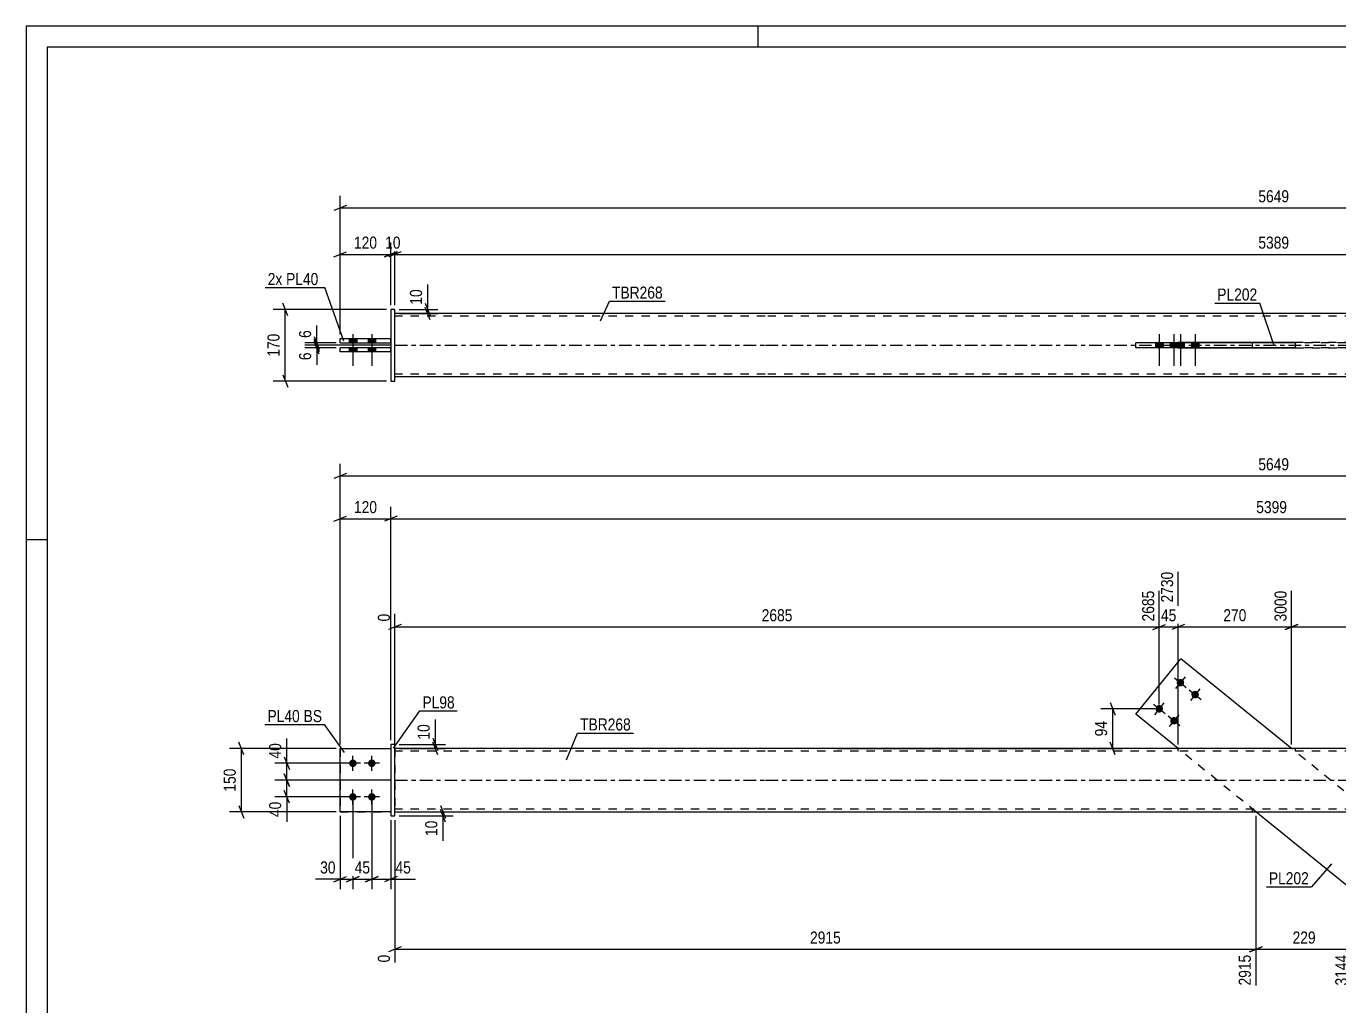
# Model space of a CAD drawing. Header units: millimetres. Extents: x 0 to 594, y 0 to 420.
# Drawn here: x 0 to 312, y 187.3 to 420 of the extents above; entities that cross this region are included whole.
import ezdxf

# ---------------------------------------------------------------- set-up
doc = ezdxf.new("R2010")
doc.units = ezdxf.units.MM
doc.linetypes.add('DXK_LINE_DOT2', pattern=[3.9198, 1.9599, -1.9599])
doc.linetypes.add('DXK_LINE_DOT3', pattern=[5.9187, 2.979, -0.9799, 0.9799, -0.9799])
doc.styles.add('Arial Narrow', font='ARIALN.TTF', dxfattribs={"height": 0.2})

# ---------------------------------------------------------------- blocks, each defined once
blk = doc.blocks.new('Unknown-580870699-1129')
at = {"color": 5, "linetype": 'Continuous'}
for p, q in [((594, 420), (0, 420)), ((0, 420), (0, 0)), ((174, 415), (174, 420)), ((589, 415), (5, 415)), ((5, 415), (5, 5)), ((5, 298), (0, 298))]:
    blk.add_line(p, q, dxfattribs=at)
blk = doc.blocks.new('Bolt-580870699-1681 - 1671')
at = {"linetype": 'Continuous'}
for points in [[(77.64, 244.02, -1), (77.64, 245.82, -1)], [(82.14, 244.02, -1), (82.14, 245.82, -1)], [(77.64, 236.02, -1), (77.64, 237.82, -1)], [(82.14, 236.02, -1), (82.14, 237.82, -1)]]:
    blk.add_hatch(color=1, dxfattribs=at).paths.add_polyline_path(points)
at = {"color": 1, "linetype": 'Continuous'}
for p, q in [((77.64, 243.12), (77.64, 246.72)), ((82.14, 243.12), (82.14, 246.72)), ((79.44, 244.92), (75.84, 244.92)), ((83.94, 244.92), (80.34, 244.92)), ((77.64, 235.12), (77.64, 238.72)), ((82.14, 235.12), (82.14, 238.72)), ((79.44, 236.92), (75.84, 236.92)), ((83.94, 236.92), (80.34, 236.92))]:
    blk.add_line(p, q, dxfattribs=at)
blk = doc.blocks.new('Part-580870699-1687 - 1671')
at = {"color": 2, "linetype": 'Continuous'}
for p, q in [((263.74, 256.57), (274.45, 269.77)), ((300.77, 248.42), (274.45, 269.77)), ((273.79, 248.42), (263.74, 256.57)), ((318.59, 212.06), (292.27, 233.42)), ((329.3, 225.26), (319.25, 233.42)), ((329.3, 225.26), (318.59, 212.06))]:
    blk.add_line(p, q, dxfattribs=at)
at = {"color": 7, "linetype": 'DXK_LINE_DOT2'}
for p, q in [((292.27, 233.42), (273.79, 248.42)), ((319.25, 233.42), (300.77, 248.42))]:
    blk.add_line(p, q, dxfattribs=at)
blk = doc.blocks.new('Bolt-580870699-1680 - 1671')
at = {"linetype": 'Continuous'}
for points in [[(274.9, 264.77, -1), (273.77, 263.37, -1)], [(278.4, 261.94, -1), (277.26, 260.54, -1)], [(269.86, 258.56, -1), (268.73, 257.16, -1)], [(273.36, 255.72, -1), (272.22, 254.33, -1)]]:
    blk.add_hatch(color=1, dxfattribs=at).paths.add_polyline_path(points)
at = {"color": 1, "linetype": 'Continuous'}
for p, q in [((272.94, 265.21), (275.73, 262.94)), ((275.47, 265.47), (273.2, 262.68)), ((276.43, 262.37), (279.23, 260.1)), ((278.97, 262.63), (276.7, 259.84)), ((267.9, 259), (270.69, 256.73)), ((270.43, 259.26), (268.16, 256.46)), ((271.39, 256.16), (274.19, 253.89)), ((273.92, 256.42), (271.66, 253.63))]:
    blk.add_line(p, q, dxfattribs=at)
blk = doc.blocks.new('Part-580870699-1692 - 1671')
at = {"color": 2, "linetype": 'Continuous'}
for p, q in [((87.64, 249.42), (86.64, 249.42)), ((86.64, 249.42), (86.64, 232.42)), ((87.64, 232.42), (87.64, 249.42)), ((86.64, 232.42), (87.64, 232.42))]:
    blk.add_line(p, q, dxfattribs=at)
blk = doc.blocks.new('Part-580870699-1697 - 1671')
at = {"color": 7, "linetype": 'DXK_LINE_DOT2'}
for p, q in [((74.64, 248.42), (74.64, 233.42)), ((74.64, 248.42), (86.64, 248.42)), ((86.64, 248.42), (86.64, 233.42)), ((74.64, 233.42), (86.64, 233.42))]:
    blk.add_line(p, q, dxfattribs=at)
blk = doc.blocks.new('Part-580870699-1702 - 1671')
at = {"color": 2, "linetype": 'Continuous'}
for p, q in [((74.64, 233.42), (74.64, 248.42)), ((74.64, 248.42), (86.64, 248.42)), ((86.64, 233.42), (74.64, 233.42))]:
    blk.add_line(p, q, dxfattribs=at)
at = {"color": 7, "linetype": 'DXK_LINE_DOT2'}
blk.add_line((86.64, 248.42), (86.64, 233.42), dxfattribs=at)
blk = doc.blocks.new('Part-580870699-1718 - 1671')
at = {"color": 2, "linetype": 'Continuous'}
for p, q in [((175.64, 248.42), (87.64, 248.42)), ((417.3, 248.42), (175.74, 248.42)), ((87.64, 233.42), (175.64, 233.42)), ((175.74, 233.42), (417.3, 233.42))]:
    blk.add_line(p, q, dxfattribs=at)
at = {"color": 7, "linetype": 'DXK_LINE_DOT2'}
for p, q in [((87.64, 248.42), (87.64, 233.42)), ((175.64, 247.82), (87.64, 247.82)), ((417.3, 247.82), (175.74, 247.82)), ((273.69, 248.42), (273.69, 247.82)), ((301.61, 248.42), (301.61, 247.82)), ((175.64, 234.02), (87.64, 234.02)), ((417.3, 234.02), (175.74, 234.02)), ((291.43, 233.42), (291.43, 234.02))]:
    blk.add_line(p, q, dxfattribs=at)
at = {"color": 7, "linetype": 'DXK_LINE_DOT3'}
for p, q in [((87.64, 240.92), (175.64, 240.92)), ((175.74, 240.92), (417.3, 240.92))]:
    blk.add_line(p, q, dxfattribs=at)
blk = doc.blocks.new('Part-580870699-1455 - 1366')
at = {"color": 2, "linetype": 'Continuous'}
for p, q in [((175.64, 351.73), (87.64, 351.73)), ((417.3, 351.73), (175.74, 351.73)), ((273.69, 344.83), (273.69, 344.93)), ((273.69, 344.93), (301.61, 344.93)), ((273.69, 343.53), (273.69, 343.63)), ((301.61, 343.53), (273.69, 343.53)), ((291.43, 344.83), (291.43, 344.93)), ((291.43, 343.63), (291.43, 343.53)), ((301.61, 344.93), (301.61, 343.53)), ((175.64, 336.73), (87.64, 336.73)), ((417.3, 336.73), (175.74, 336.73))]:
    blk.add_line(p, q, dxfattribs=at)
at = {"color": 7, "linetype": 'DXK_LINE_DOT2'}
for p, q in [((87.64, 336.73), (87.64, 351.73)), ((175.64, 351.13), (87.64, 351.13)), ((417.3, 351.13), (175.74, 351.13)), ((273.69, 344.93), (273.69, 343.63)), ((291.43, 343.53), (291.43, 344.83)), ((301.61, 344.93), (319.35, 344.93)), ((319.35, 343.53), (301.61, 343.53)), ((175.64, 337.33), (87.64, 337.33)), ((417.3, 337.33), (175.74, 337.33))]:
    blk.add_line(p, q, dxfattribs=at)
at = {"color": 7, "linetype": 'DXK_LINE_DOT3'}
for p, q in [((87.64, 344.23), (175.64, 344.23)), ((175.74, 344.23), (417.3, 344.23))]:
    blk.add_line(p, q, dxfattribs=at)
blk = doc.blocks.new('Part-580870699-1417 - 1366')
at = {"color": 2, "linetype": 'Continuous'}
for p, q in [((74.64, 342.63), (74.64, 343.63)), ((86.64, 343.63), (74.64, 343.63)), ((86.64, 342.63), (74.64, 342.63))]:
    blk.add_line(p, q, dxfattribs=at)
at = {"color": 7, "linetype": 'DXK_LINE_DOT2'}
blk.add_line((86.64, 342.63), (86.64, 343.63), dxfattribs=at)
blk = doc.blocks.new('Bolt-580870699-1370 - 1366')
at = {"linetype": 'Continuous'}
for points in [[(76.74, 344.83), (78.54, 344.83), (78.54, 345.83), (76.74, 345.83)], [(76.74, 344.83), (78.54, 344.83), (78.54, 345.83), (76.74, 345.83)], [(76.74, 342.63), (78.54, 342.63), (78.54, 343.63), (76.74, 343.63)], [(76.74, 342.63), (78.54, 342.63), (78.54, 343.63), (76.74, 343.63)], [(81.24, 344.83), (83.04, 344.83), (83.04, 345.83), (81.24, 345.83)], [(81.24, 344.83), (83.04, 344.83), (83.04, 345.83), (81.24, 345.83)], [(81.24, 342.63), (83.04, 342.63), (83.04, 343.63), (81.24, 343.63)], [(81.24, 342.63), (83.04, 342.63), (83.04, 343.63), (81.24, 343.63)]]:
    blk.add_hatch(color=1, dxfattribs=at).paths.add_polyline_path(points)
at = {"color": 1, "linetype": 'Continuous'}
for p, q in [((77.64, 346.83), (77.64, 339.33)), ((77.64, 346.83), (77.64, 339.33)), ((82.14, 346.83), (82.14, 339.33)), ((82.14, 346.83), (82.14, 339.33)), ((76.74, 345.83), (76.74, 344.83)), ((76.74, 345.83), (76.74, 344.83)), ((76.74, 343.63), (76.74, 342.63)), ((76.74, 343.63), (76.74, 342.63)), ((78.54, 345.83), (78.54, 344.83)), ((78.54, 345.83), (78.54, 344.83)), ((78.54, 343.63), (78.54, 342.63)), ((78.54, 343.63), (78.54, 342.63)), ((81.24, 345.83), (81.24, 344.83)), ((81.24, 345.83), (81.24, 344.83)), ((81.24, 343.63), (81.24, 342.63)), ((81.24, 343.63), (81.24, 342.63)), ((83.04, 345.83), (83.04, 344.83)), ((83.04, 345.83), (83.04, 344.83)), ((83.04, 343.63), (83.04, 342.63)), ((83.04, 343.63), (83.04, 342.63))]:
    blk.add_line(p, q, dxfattribs=at)
blk = doc.blocks.new('Part-580870699-1412 - 1366')
at = {"color": 2, "linetype": 'Continuous'}
for p, q in [((74.64, 344.83), (74.64, 345.83)), ((74.64, 345.83), (86.64, 345.83)), ((74.64, 344.83), (86.64, 344.83))]:
    blk.add_line(p, q, dxfattribs=at)
at = {"color": 7, "linetype": 'DXK_LINE_DOT2'}
blk.add_line((86.64, 344.83), (86.64, 345.83), dxfattribs=at)
blk = doc.blocks.new('Part-580870699-1396 - 1366')
at = {"color": 2, "linetype": 'Continuous'}
for p, q in [((263.74, 343.63), (263.74, 344.83)), ((301.61, 344.83), (263.74, 344.83)), ((301.61, 343.63), (263.74, 343.63)), ((274.45, 343.63), (274.45, 344.83))]:
    blk.add_line(p, q, dxfattribs=at)
at = {"color": 7, "linetype": 'DXK_LINE_DOT2'}
for p, q in [((329.3, 344.83), (301.61, 344.83)), ((329.3, 343.63), (301.61, 343.63)), ((318.59, 343.63), (318.59, 344.83)), ((329.3, 343.63), (329.3, 344.83))]:
    blk.add_line(p, q, dxfattribs=at)
blk = doc.blocks.new('Part-580870699-1397 - 1366')
at = {"color": 2, "linetype": 'Continuous'}
for p, q in [((87.64, 352.73), (86.64, 352.73)), ((86.64, 352.73), (86.64, 335.73)), ((87.64, 335.73), (87.64, 352.73)), ((86.64, 335.73), (87.64, 335.73))]:
    blk.add_line(p, q, dxfattribs=at)
blk = doc.blocks.new('Bolt-580870699-1435 - 1366')
at = {"linetype": 'Continuous'}
for points in [[(270.2, 344.83), (268.4, 344.83), (268.4, 343.63), (270.2, 343.63)], [(273.69, 344.83), (271.89, 344.83), (271.89, 343.63), (273.69, 343.63)], [(275.24, 344.83), (273.44, 344.83), (273.44, 343.63), (275.24, 343.63)], [(278.73, 344.83), (276.93, 344.83), (276.93, 343.63), (278.73, 343.63)]]:
    blk.add_hatch(color=1, dxfattribs=at).paths.add_polyline_path(points)
at = {"color": 1, "linetype": 'Continuous'}
for p, q in [((269.3, 346.83), (269.3, 339.33)), ((272.79, 346.83), (272.79, 339.33)), ((274.34, 346.83), (274.34, 339.33)), ((277.83, 346.83), (277.83, 339.33)), ((268.4, 344.83), (268.4, 343.63)), ((270.2, 344.83), (270.2, 343.63)), ((271.89, 344.83), (271.89, 343.63)), ((273.44, 344.83), (273.44, 343.63)), ((273.69, 344.83), (273.69, 343.63)), ((275.24, 344.83), (275.24, 343.63)), ((276.93, 344.83), (276.93, 343.63)), ((278.73, 344.83), (278.73, 343.63))]:
    blk.add_line(p, q, dxfattribs=at)
blk = doc.blocks.new('StraightDimension-580870699-1914 - 1671')
at = {"color": 7, "linetype": 'Continuous'}
for p, q in [((76.64, 244.92), (59.09, 244.92)), ((61.34, 246.42), (62.54, 243.42)), ((61.94, 240.92), (61.94, 244.92)), ((86.64, 240.92), (59.09, 240.92)), ((62.54, 239.42), (61.34, 242.42))]:
    blk.add_line(p, q, dxfattribs=at)
at = {"color": 0}
blk.add_wipeout([(61.19, 250.3), (56.99, 250.3), (56.99, 245.44), (61.19, 245.44)], dxfattribs=at)
at = {"color": 7, "linetype": 'Continuous'}
blk.add_line((61.94, 244.92), (61.94, 250.82), dxfattribs=at)
blk.add_line((61.94, 244.92), (61.94, 250.82), dxfattribs=at)
at = {"color": 3, "style": 'Arial Narrow'}
blk.add_text('40', height=2.863, rotation=90.0002, dxfattribs=at).set_placement((60.59, 246.04))
blk = doc.blocks.new('StraightDimension-580870699-1742 - 1671')
at = {"color": 7, "linetype": 'Continuous'}
for p, q in [((300.77, 249.42), (300.77, 285.92)), ((505.4, 250.42), (505.4, 285.92)), ((302.27, 277.91), (299.27, 276.71)), ((503.9, 276.71), (506.9, 277.91)), ((300.77, 277.31), (505.4, 277.31))]:
    blk.add_line(p, q, dxfattribs=at)
at = {"color": 0, "linetype": 'Continuous'}
blk.add_wipeout([(504.8, 286.52), (500.6, 286.52), (500.6, 278.01), (504.8, 278.01)], dxfattribs=at)
at = {"color": 0}
blk.add_wipeout([(407.34, 278.06), (407.34, 282.26), (398.83, 282.26), (398.83, 278.06)], dxfattribs=at)
at = {"color": 3, "linetype": 'Continuous', "style": 'Arial Narrow'}
blk.add_text('5389', height=2.863, rotation=90.0002, dxfattribs=at).set_placement((504.2, 278.61))
at = {"color": 3, "style": 'Arial Narrow'}
blk.add_text('2389', height=2.863, dxfattribs=at).set_placement((399.43, 278.66))
blk = doc.blocks.new('StraightDimension-580870699-1856 - 1671')
at = {"color": 7, "linetype": 'Continuous'}
for p, q in [((292.27, 232.42), (292.27, 192.13)), ((315.21, 219.6), (315.21, 192.13)), ((293.77, 201.34), (290.77, 200.14)), ((292.27, 200.74), (315.21, 200.74)), ((313.71, 200.14), (316.71, 201.34))]:
    blk.add_line(p, q, dxfattribs=at)
at = {"color": 0}
blk.add_wipeout([(307.08, 201.49), (307.08, 205.69), (300.4, 205.69), (300.4, 201.49)], dxfattribs=at)
at = {"color": 0, "linetype": 'Continuous'}
blk.add_wipeout([(314.61, 200.04), (310.41, 200.04), (310.41, 191.53), (314.61, 191.53)], dxfattribs=at)
at = {"color": 3, "style": 'Arial Narrow'}
blk.add_text('229', height=2.863, dxfattribs=at).set_placement((301, 202.09))
at = {"color": 3, "linetype": 'Continuous', "style": 'Arial Narrow'}
blk.add_text('3144', height=2.863, rotation=90.0002, dxfattribs=at).set_placement((314.01, 192.13))
blk = doc.blocks.new('StraightDimension-580870699-2023 - 1671')
at = {"color": 7, "linetype": 'Continuous'}
for p, q in [((257.65, 259.36), (258.85, 256.36)), ((268.3, 257.86), (255.4, 257.86)), ((258.25, 248.44), (258.25, 257.86)), ((258.85, 246.94), (257.65, 249.94)), ((192.64, 248.44), (260.65, 248.44))]:
    blk.add_line(p, q, dxfattribs=at)
at = {"color": 0}
blk.add_wipeout([(257.5, 255.58), (253.3, 255.58), (253.3, 250.72), (257.5, 250.72)], dxfattribs=at)
at = {"color": 3, "style": 'Arial Narrow'}
blk.add_text('94', height=2.863, rotation=90.0002, dxfattribs=at).set_placement((256.9, 251.32))
blk = doc.blocks.new('StraightDimension-580870699-1883 - 1671')
at = {"color": 7, "linetype": 'Continuous'}
for p, q in [((98.45, 234.92), (99.65, 231.92)), ((88.64, 233.42), (101.45, 233.42)), ((88.64, 232.42), (101.45, 232.42)), ((99.65, 230.92), (98.45, 233.92)), ((99.05, 232.42), (99.05, 233.42))]:
    blk.add_line(p, q, dxfattribs=at)
at = {"color": 0}
blk.add_wipeout([(98.3, 231.89), (94.1, 231.89), (94.1, 227.04), (98.3, 227.04)], dxfattribs=at)
at = {"color": 7, "linetype": 'Continuous'}
blk.add_line((99.05, 232.42), (99.05, 226.51), dxfattribs=at)
blk.add_line((99.05, 232.42), (99.05, 226.51), dxfattribs=at)
at = {"color": 3, "style": 'Arial Narrow'}
blk.add_text('10', height=2.863, rotation=90.0002, dxfattribs=at).set_placement((97.7, 227.64))
blk = doc.blocks.new('StraightDimension-580870699-1756 - 1671')
at = {"color": 7, "linetype": 'Continuous'}
for p, q in [((273.79, 249.42), (273.79, 290.42)), ((300.77, 249.42), (300.77, 285.92)), ((275.29, 277.91), (272.29, 276.71)), ((299.27, 276.71), (302.27, 277.91)), ((273.79, 277.31), (300.77, 277.31))]:
    blk.add_line(p, q, dxfattribs=at)
at = {"color": 0, "linetype": 'Continuous'}
blk.add_wipeout([(300.17, 286.52), (295.97, 286.52), (295.97, 278.01), (300.17, 278.01)], dxfattribs=at)
at = {"color": 0}
blk.add_wipeout([(290.62, 278.06), (290.62, 282.26), (283.94, 282.26), (283.94, 278.06)], dxfattribs=at)
at = {"color": 3, "linetype": 'Continuous', "style": 'Arial Narrow'}
blk.add_text('3000', height=2.863, rotation=90.0002, dxfattribs=at).set_placement((299.57, 278.61))
at = {"color": 3, "style": 'Arial Narrow'}
blk.add_text('270', height=2.863, dxfattribs=at).set_placement((284.54, 278.66))
blk = doc.blocks.new('StraightDimension-580870699-1901 - 1671')
at = {"color": 7, "linetype": 'Continuous'}
for p, q in [((86.64, 240.92), (59.09, 240.92)), ((61.34, 242.42), (62.54, 239.42)), ((61.94, 236.92), (61.94, 240.92)), ((62.54, 235.42), (61.34, 238.42)), ((76.64, 236.92), (59.09, 236.92))]:
    blk.add_line(p, q, dxfattribs=at)
at = {"color": 0}
blk.add_wipeout([(61.19, 236.39), (56.99, 236.39), (56.99, 231.54), (61.19, 231.54)], dxfattribs=at)
at = {"color": 7, "linetype": 'Continuous'}
blk.add_line((61.94, 236.92), (61.94, 231.01), dxfattribs=at)
blk.add_line((61.94, 236.92), (61.94, 231.01), dxfattribs=at)
at = {"color": 3, "style": 'Arial Narrow'}
blk.add_text('40', height=2.863, rotation=90.0002, dxfattribs=at).set_placement((60.59, 232.14))
blk = doc.blocks.new('StraightDimension-580870699-1778 - 1671')
at = {"color": 7, "linetype": 'Continuous'}
for p, q in [((273.79, 249.42), (273.79, 290.42)), ((269.3, 258.86), (269.3, 285.92)), ((267.8, 276.71), (270.8, 277.91)), ((275.29, 277.91), (272.29, 276.71)), ((269.3, 277.31), (273.79, 277.31))]:
    blk.add_line(p, q, dxfattribs=at)
at = {"color": 0}
blk.add_wipeout([(273.97, 278.06), (273.97, 282.26), (269.11, 282.26), (269.11, 278.06)], dxfattribs=at)
at = {"color": 0, "linetype": 'Continuous'}
blk.add_wipeout([(273.19, 291.02), (268.99, 291.02), (268.99, 282.51), (273.19, 282.51)], dxfattribs=at)
at = {"color": 3, "linetype": 'Continuous', "style": 'Arial Narrow'}
blk.add_text('2730', height=2.863, rotation=90.0002, dxfattribs=at).set_placement((272.59, 283.11))
at = {"color": 3, "style": 'Arial Narrow'}
blk.add_text('45', height=2.863, dxfattribs=at).set_placement((269.71, 278.66))
blk = doc.blocks.new('StraightDimension-580870699-2045 - 1671')
at = {"color": 7, "linetype": 'Continuous'}
for p, q in [((86.64, 250.42), (86.64, 305.85)), ((88.14, 303.6), (85.14, 302.4)), ((86.64, 303), (505.4, 303))]:
    blk.add_line(p, q, dxfattribs=at)
at = {"color": 0}
blk.add_wipeout([(300.28, 303.75), (300.28, 307.95), (291.76, 307.95), (291.76, 303.75)], dxfattribs=at)
at = {"color": 3, "style": 'Arial Narrow'}
blk.add_text('5399', height=2.863, dxfattribs=at).set_placement((292.36, 304.35))
blk = doc.blocks.new('StraightDimension-580870699-1728 - 1671')
at = {"color": 7, "linetype": 'Continuous'}
for p, q in [((74.64, 249.42), (74.64, 316.02)), ((76.14, 313.77), (73.14, 312.57)), ((74.64, 313.17), (518.4, 313.17))]:
    blk.add_line(p, q, dxfattribs=at)
at = {"color": 0}
blk.add_wipeout([(300.78, 313.92), (300.78, 318.12), (292.26, 318.12), (292.26, 313.92)], dxfattribs=at)
at = {"color": 3, "style": 'Arial Narrow'}
blk.add_text('5649', height=2.863, dxfattribs=at).set_placement((292.86, 314.52))
blk = doc.blocks.new('StraightDimension-580870699-1794 - 1671')
at = {"color": 7, "linetype": 'Continuous'}
for p, q in [((269.3, 258.86), (269.3, 285.92)), ((89.14, 277.91), (86.14, 276.71)), ((87.64, 249.42), (87.64, 280.44)), ((267.8, 276.71), (270.8, 277.91)), ((87.64, 277.31), (269.3, 277.31))]:
    blk.add_line(p, q, dxfattribs=at)
at = {"color": 0, "linetype": 'Continuous'}
for points in [[(268.7, 286.52), (264.5, 286.52), (264.5, 278.01), (268.7, 278.01)], [(87.04, 281.04), (82.84, 281.04), (82.84, 278.01), (87.04, 278.01)]]:
    blk.add_wipeout(points, dxfattribs=at)
at = {"color": 0}
blk.add_wipeout([(182.72, 278.06), (182.72, 282.26), (174.21, 282.26), (174.21, 278.06)], dxfattribs=at)
at = {"color": 3, "linetype": 'Continuous', "style": 'Arial Narrow'}
for s, height, p in [('2685', 2.863, (268.1, 278.61)), ('0', 2.86, (86.44, 278.61))]:
    blk.add_text(s, height=height, rotation=90.0002, dxfattribs=at).set_placement(p)
at = {"color": 3, "style": 'Arial Narrow'}
blk.add_text('2685', height=2.863, dxfattribs=at).set_placement((174.81, 278.66))
blk = doc.blocks.new('StraightDimension-580870699-1805 - 1671')
at = {"color": 7, "linetype": 'Continuous'}
for p, q in [((77.64, 235.92), (77.64, 214.99)), ((74.64, 232.42), (74.64, 214.99)), ((73.14, 216.79), (76.14, 217.99)), ((74.64, 217.39), (77.64, 217.39)), ((79.14, 217.99), (76.14, 216.79))]:
    blk.add_line(p, q, dxfattribs=at)
at = {"color": 0}
blk.add_wipeout([(74.12, 218.14), (74.12, 222.34), (69.26, 222.34), (69.26, 218.14)], dxfattribs=at)
at = {"color": 7, "linetype": 'Continuous'}
blk.add_line((74.64, 217.39), (68.74, 217.39), dxfattribs=at)
blk.add_line((74.64, 217.39), (68.74, 217.39), dxfattribs=at)
at = {"color": 3, "style": 'Arial Narrow'}
blk.add_text('30', height=2.863, dxfattribs=at).set_placement((69.86, 218.74))
blk = doc.blocks.new('StraightDimension-580870699-1815 - 1671')
at = {"color": 7, "linetype": 'Continuous'}
for p, q in [((77.64, 235.92), (77.64, 214.99)), ((82.14, 235.92), (82.14, 214.99)), ((76.14, 216.79), (79.14, 217.99)), ((77.64, 217.39), (82.14, 217.39)), ((83.64, 217.99), (80.64, 216.79))]:
    blk.add_line(p, q, dxfattribs=at)
at = {"color": 0}
blk.add_wipeout([(82.32, 218.14), (82.32, 222.34), (77.46, 222.34), (77.46, 218.14)], dxfattribs=at)
at = {"color": 3, "style": 'Arial Narrow'}
blk.add_text('45', height=2.863, dxfattribs=at).set_placement((78.06, 218.74))
blk = doc.blocks.new('StraightDimension-580870699-1822 - 1671')
at = {"color": 7, "linetype": 'Continuous'}
for p, q in [((82.14, 235.92), (82.14, 214.99)), ((86.64, 231.42), (86.64, 214.99)), ((80.64, 216.79), (83.64, 217.99)), ((82.14, 217.39), (86.64, 217.39)), ((88.14, 217.99), (85.14, 216.79))]:
    blk.add_line(p, q, dxfattribs=at)
at = {"color": 0}
blk.add_wipeout([(92.02, 218.14), (92.02, 222.34), (87.17, 222.34), (87.17, 218.14)], dxfattribs=at)
at = {"color": 7, "linetype": 'Continuous'}
blk.add_line((86.64, 217.39), (92.55, 217.39), dxfattribs=at)
blk.add_line((86.64, 217.39), (92.55, 217.39), dxfattribs=at)
at = {"color": 3, "style": 'Arial Narrow'}
blk.add_text('45', height=2.863, dxfattribs=at).set_placement((87.77, 218.74))
blk = doc.blocks.new('StraightDimension-580870699-1870 - 1671')
at = {"color": 7, "linetype": 'Continuous'}
for p, q in [((87.64, 231.42), (87.64, 197.61)), ((292.27, 232.42), (292.27, 192.13)), ((89.14, 201.34), (86.14, 200.14)), ((87.64, 200.74), (292.27, 200.74)), ((290.77, 200.14), (293.77, 201.34))]:
    blk.add_line(p, q, dxfattribs=at)
at = {"color": 0}
blk.add_wipeout([(194.21, 201.49), (194.21, 205.69), (185.7, 205.69), (185.7, 201.49)], dxfattribs=at)
at = {"color": 0, "linetype": 'Continuous'}
for points in [[(87.04, 200.04), (82.84, 200.04), (82.84, 197.01), (87.04, 197.01)], [(291.67, 200.04), (287.47, 200.04), (287.47, 191.53), (291.67, 191.53)]]:
    blk.add_wipeout(points, dxfattribs=at)
at = {"color": 3, "style": 'Arial Narrow'}
blk.add_text('2915', height=2.863, dxfattribs=at).set_placement((186.3, 202.09))
at = {"color": 3, "linetype": 'Continuous', "style": 'Arial Narrow'}
for s, height, p in [('0', 2.86, (86.44, 197.61)), ('2915', 2.863, (291.07, 192.13))]:
    blk.add_text(s, height=height, rotation=90.0002, dxfattribs=at).set_placement(p)
blk = doc.blocks.new('StraightDimension-580870699-1892 - 1671')
at = {"color": 7, "linetype": 'Continuous'}
for p, q in [((96.64, 250.92), (97.84, 247.92)), ((97.84, 246.92), (96.64, 249.92)), ((88.64, 249.42), (99.64, 249.42)), ((88.64, 248.42), (99.64, 248.42)), ((97.24, 248.42), (97.24, 249.42))]:
    blk.add_line(p, q, dxfattribs=at)
at = {"color": 0}
blk.add_wipeout([(96.49, 254.8), (92.29, 254.8), (92.29, 249.94), (96.49, 249.94)], dxfattribs=at)
at = {"color": 7, "linetype": 'Continuous'}
blk.add_line((97.24, 249.42), (97.24, 255.32), dxfattribs=at)
blk.add_line((97.24, 249.42), (97.24, 255.32), dxfattribs=at)
at = {"color": 3, "style": 'Arial Narrow'}
blk.add_text('10', height=2.863, rotation=90.0002, dxfattribs=at).set_placement((95.89, 250.54))
blk = doc.blocks.new('StraightDimension-580870699-2035 - 1671')
at = {"color": 7, "linetype": 'Continuous'}
for p, q in [((74.64, 249.42), (74.64, 305.85)), ((86.64, 250.42), (86.64, 305.85)), ((73.14, 302.4), (76.14, 303.6)), ((74.64, 303), (86.64, 303)), ((88.14, 303.6), (85.14, 302.4))]:
    blk.add_line(p, q, dxfattribs=at)
at = {"color": 0}
blk.add_wipeout([(83.98, 303.75), (83.98, 307.95), (77.3, 307.95), (77.3, 303.75)], dxfattribs=at)
at = {"color": 3, "style": 'Arial Narrow'}
blk.add_text('120', height=2.863, dxfattribs=at).set_placement((77.9, 304.35))
blk = doc.blocks.new('StraightDimension-580870699-1971 - 1671')
at = {"color": 7, "linetype": 'Continuous'}
for p, q in [((51.74, 246.92), (50.54, 249.92)), ((73.64, 248.42), (48.29, 248.42)), ((51.14, 233.42), (51.14, 248.42)), ((50.54, 234.92), (51.74, 231.92)), ((73.64, 233.42), (48.29, 233.42))]:
    blk.add_line(p, q, dxfattribs=at)
at = {"color": 0}
blk.add_wipeout([(50.39, 244.26), (46.19, 244.26), (46.19, 237.58), (50.39, 237.58)], dxfattribs=at)
at = {"color": 3, "style": 'Arial Narrow'}
blk.add_text('150', height=2.863, rotation=90.0002, dxfattribs=at).set_placement((49.79, 238.18))
blk = doc.blocks.new('StraightDimension-580870699-1574 - 1366')
at = {"color": 7, "linetype": 'Continuous'}
for p, q in [((87.64, 353.73), (87.64, 368.67)), ((89.14, 366.42), (86.14, 365.22)), ((87.64, 365.82), (505.4, 365.82))]:
    blk.add_line(p, q, dxfattribs=at)
at = {"color": 0}
blk.add_wipeout([(300.78, 366.57), (300.78, 370.77), (292.26, 370.77), (292.26, 366.57)], dxfattribs=at)
at = {"color": 3, "style": 'Arial Narrow'}
blk.add_text('5389', height=2.863, dxfattribs=at).set_placement((292.86, 367.17))
blk = doc.blocks.new('StraightDimension-580870699-1523 - 1366')
at = {"color": 7, "linetype": 'Continuous'}
for p, q in [((85.64, 352.73), (58.7, 352.73)), ((62.15, 351.23), (60.95, 354.23)), ((61.55, 335.73), (61.55, 352.73)), ((60.95, 337.23), (62.15, 334.23)), ((85.64, 335.73), (58.7, 335.73))]:
    blk.add_line(p, q, dxfattribs=at)
at = {"color": 0}
blk.add_wipeout([(60.8, 347.57), (56.6, 347.57), (56.6, 340.89), (60.8, 340.89)], dxfattribs=at)
at = {"color": 3, "style": 'Arial Narrow'}
blk.add_text('170', height=2.863, rotation=90.0002, dxfattribs=at).set_placement((60.2, 341.49))
blk = doc.blocks.new('StraightDimension-580870699-1469 - 1366')
at = {"color": 7, "linetype": 'Continuous'}
for p, q in [((88.64, 352.73), (97.82, 352.73)), ((94.82, 354.23), (96.02, 351.23)), ((96.02, 350.23), (94.82, 353.23)), ((95.42, 351.73), (95.42, 352.73)), ((88.64, 351.73), (97.82, 351.73))]:
    blk.add_line(p, q, dxfattribs=at)
at = {"color": 0}
blk.add_wipeout([(94.67, 358.11), (90.47, 358.11), (90.47, 353.26), (94.67, 353.26)], dxfattribs=at)
at = {"color": 7, "linetype": 'Continuous'}
blk.add_line((95.42, 352.73), (95.42, 358.64), dxfattribs=at)
blk.add_line((95.42, 352.73), (95.42, 358.64), dxfattribs=at)
at = {"color": 3, "style": 'Arial Narrow'}
blk.add_text('10', height=2.863, rotation=90.0002, dxfattribs=at).set_placement((94.07, 353.86))
blk = doc.blocks.new('StraightDimension-580870699-1487 - 1366')
at = {"color": 7, "linetype": 'Continuous'}
for p, q in [((68.45, 346.33), (69.65, 343.33)), ((73.64, 344.83), (66.2, 344.83)), ((86.64, 344.23), (66.2, 344.23)), ((69.65, 342.73), (68.45, 345.73)), ((69.05, 344.23), (69.05, 344.83))]:
    blk.add_line(p, q, dxfattribs=at)
at = {"color": 0}
blk.add_wipeout([(68.3, 348.38), (64.1, 348.38), (64.1, 345.36), (68.3, 345.36)], dxfattribs=at)
at = {"color": 7, "linetype": 'Continuous'}
blk.add_line((69.05, 344.83), (69.05, 348.91), dxfattribs=at)
blk.add_line((69.05, 344.83), (69.05, 348.91), dxfattribs=at)
at = {"color": 3, "style": 'Arial Narrow'}
blk.add_text('6', height=2.86, rotation=90.0002, dxfattribs=at).set_placement((67.7, 345.96))
blk = doc.blocks.new('StraightDimension-580870699-1506 - 1366')
at = {"color": 7, "linetype": 'Continuous'}
for p, q in [((86.64, 344.23), (66.2, 344.23)), ((73.64, 343.63), (66.2, 343.63)), ((68.45, 345.73), (69.65, 342.73)), ((69.65, 342.13), (68.45, 345.13)), ((69.05, 343.63), (69.05, 344.23))]:
    blk.add_line(p, q, dxfattribs=at)
at = {"color": 0}
blk.add_wipeout([(68.3, 343.11), (64.1, 343.11), (64.1, 340.08), (68.3, 340.08)], dxfattribs=at)
at = {"color": 7, "linetype": 'Continuous'}
blk.add_line((69.05, 343.63), (69.05, 339.55), dxfattribs=at)
blk.add_line((69.05, 343.63), (69.05, 339.55), dxfattribs=at)
at = {"color": 3, "style": 'Arial Narrow'}
blk.add_text('6', height=2.86, rotation=90.0002, dxfattribs=at).set_placement((67.7, 340.68))
blk = doc.blocks.new('StraightDimension-580870699-1543 - 1366')
at = {"color": 7, "linetype": 'Continuous'}
for p, q in [((74.64, 346.83), (74.64, 379.68)), ((76.14, 377.43), (73.14, 376.23)), ((74.64, 376.83), (518.4, 376.83))]:
    blk.add_line(p, q, dxfattribs=at)
at = {"color": 0}
blk.add_wipeout([(300.78, 377.58), (300.78, 381.78), (292.26, 381.78), (292.26, 377.58)], dxfattribs=at)
at = {"color": 3, "style": 'Arial Narrow'}
blk.add_text('5649', height=2.863, dxfattribs=at).set_placement((292.86, 378.18))
blk = doc.blocks.new('StraightDimension-580870699-1554 - 1366')
at = {"color": 7, "linetype": 'Continuous'}
for p, q in [((86.64, 353.73), (86.64, 368.67)), ((87.64, 353.73), (87.64, 368.67)), ((85.14, 365.22), (88.14, 366.42)), ((89.14, 366.42), (86.14, 365.22)), ((86.64, 365.82), (87.64, 365.82))]:
    blk.add_line(p, q, dxfattribs=at)
at = {"color": 0}
blk.add_wipeout([(89.57, 366.57), (89.57, 370.77), (84.71, 370.77), (84.71, 366.57)], dxfattribs=at)
at = {"color": 3, "style": 'Arial Narrow'}
blk.add_text('10', height=2.863, dxfattribs=at).set_placement((85.31, 367.17))
blk = doc.blocks.new('StraightDimension-580870699-1564 - 1366')
at = {"color": 7, "linetype": 'Continuous'}
for p, q in [((74.64, 346.83), (74.64, 368.67)), ((86.64, 353.73), (86.64, 368.67)), ((73.14, 365.22), (76.14, 366.42)), ((74.64, 365.82), (86.64, 365.82)), ((88.14, 366.42), (85.14, 365.22))]:
    blk.add_line(p, q, dxfattribs=at)
at = {"color": 0}
blk.add_wipeout([(83.98, 366.57), (83.98, 370.77), (77.3, 370.77), (77.3, 366.57)], dxfattribs=at)
at = {"color": 3, "style": 'Arial Narrow'}
blk.add_text('120', height=2.863, dxfattribs=at).set_placement((77.9, 367.17))
blk = doc.blocks.new('Mark-580870699-1683 - 1671')
at = {"color": 0}
blk.add_wipeout([(304.87, 216.18), (304.87, 219.18), (295.36, 219.18), (295.36, 216.18)], dxfattribs=at)
blk.add_wipeout([(304.87, 216.18), (304.87, 219.18), (295.36, 219.18), (295.36, 216.18)], dxfattribs=at)
at = {"color": 30, "linetype": 'Continuous'}
for p in [(310.23, 221.06), (294.76, 215.58)]:
    blk.add_line(p, (305.47, 215.58), dxfattribs=at)
at = {"color": 3, "style": 'Arial Narrow'}
blk.add_text('PL202', height=2.863, dxfattribs=at).set_placement((295.36, 216.18))
blk = doc.blocks.new('Mark-580870699-1688 - 1671')
at = {"color": 0}
blk.add_wipeout([(101.85, 257.96), (101.85, 260.96), (94.17, 260.96), (94.17, 257.96)], dxfattribs=at)
blk.add_wipeout([(101.85, 257.96), (101.85, 260.96), (94.17, 260.96), (94.17, 257.96)], dxfattribs=at)
at = {"color": 30, "linetype": 'Continuous'}
for p, q in [((87.28, 248.5), (93.57, 257.36)), ((93.57, 257.36), (102.45, 257.36))]:
    blk.add_line(p, q, dxfattribs=at)
at = {"color": 3, "style": 'Arial Narrow'}
blk.add_text('PL98', height=2.863, dxfattribs=at).set_placement((94.17, 257.96))
blk = doc.blocks.new('Mark-580870699-1714 - 1671')
at = {"color": 0}
blk.add_wipeout([(143.7, 252.71), (143.7, 255.71), (131.65, 255.71), (131.65, 252.71)], dxfattribs=at)
blk.add_wipeout([(143.7, 252.71), (143.7, 255.71), (131.65, 255.71), (131.65, 252.71)], dxfattribs=at)
at = {"color": 30, "linetype": 'Continuous'}
for p, q in [((128.44, 245.76), (131.05, 252.11)), ((131.05, 252.11), (144.3, 252.11))]:
    blk.add_line(p, q, dxfattribs=at)
at = {"color": 3, "style": 'Arial Narrow'}
blk.add_text('TBR268', height=2.863, dxfattribs=at).set_placement((131.65, 252.71))
blk = doc.blocks.new('MarkSet-580870699-2087 - 1671')
at = {"color": 0}
blk.add_wipeout([(65.02, 254.71), (65.02, 257.71), (57.34, 257.71), (57.34, 254.71)], dxfattribs=at)
blk.add_wipeout([(65.02, 254.71), (65.02, 257.71), (57.34, 257.71), (57.34, 254.71)], dxfattribs=at)
blk.add_wipeout([(70.3, 254.71), (70.3, 257.71), (65.92, 257.71), (65.92, 254.71)], dxfattribs=at)
blk.add_wipeout([(70.3, 254.71), (70.3, 257.71), (65.92, 257.71), (65.92, 254.71)], dxfattribs=at)
at = {"color": 30, "linetype": 'Continuous'}
for p in [(56.74, 254.11), (75.68, 247.48)]:
    blk.add_line(p, (70.9, 254.11), dxfattribs=at)
at = {"color": 3, "style": 'Arial Narrow'}
for s, p in [('PL40', (57.34, 254.71)), ('BS', (65.92, 254.71))]:
    blk.add_text(s, height=2.863, dxfattribs=at).set_placement(p)
blk = doc.blocks.new('Mark-580870699-1391 - 1366')
at = {"color": 0}
blk.add_wipeout([(292.61, 354.84), (292.61, 357.84), (283.1, 357.84), (283.1, 354.84)], dxfattribs=at)
blk.add_wipeout([(292.61, 354.84), (292.61, 357.84), (283.1, 357.84), (283.1, 354.84)], dxfattribs=at)
at = {"color": 30, "linetype": 'Continuous'}
for p in [(282.5, 354.24), (296.59, 344.06)]:
    blk.add_line(p, (293.21, 354.24), dxfattribs=at)
at = {"color": 3, "style": 'Arial Narrow'}
blk.add_text('PL202', height=2.863, dxfattribs=at).set_placement((283.1, 354.84))
blk = doc.blocks.new('Mark-580870699-1451 - 1366')
at = {"color": 0}
blk.add_wipeout([(151.29, 355.3), (151.29, 358.3), (139.23, 358.3), (139.23, 355.3)], dxfattribs=at)
blk.add_wipeout([(151.29, 355.3), (151.29, 358.3), (139.23, 358.3), (139.23, 355.3)], dxfattribs=at)
at = {"color": 30, "linetype": 'Continuous'}
for p, q in [((136.53, 350.04), (138.63, 354.7)), ((138.63, 354.7), (151.89, 354.7))]:
    blk.add_line(p, q, dxfattribs=at)
at = {"color": 3, "style": 'Arial Narrow'}
blk.add_text('TBR268', height=2.863, dxfattribs=at).set_placement((139.23, 355.3))
blk = doc.blocks.new('MarkSet-580870699-1662 - 1366')
at = {"color": 0}
blk.add_wipeout([(60.86, 358.52), (60.86, 361.52), (57.39, 361.52), (57.39, 358.52)], dxfattribs=at)
blk.add_wipeout([(60.86, 358.52), (60.86, 361.52), (57.39, 361.52), (57.39, 358.52)], dxfattribs=at)
blk.add_wipeout([(69.44, 358.52), (69.44, 361.52), (61.76, 361.52), (61.76, 358.52)], dxfattribs=at)
blk.add_wipeout([(69.44, 358.52), (69.44, 361.52), (61.76, 361.52), (61.76, 358.52)], dxfattribs=at)
at = {"color": 30, "linetype": 'Continuous'}
for p in [(56.79, 357.92), (75.49, 345.21)]:
    blk.add_line(p, (70.94, 357.92), dxfattribs=at)
at = {"color": 3, "style": 'Arial Narrow'}
for s, p in [('2x', (57.39, 358.52)), ('PL40', (61.76, 358.52))]:
    blk.add_text(s, height=2.863, dxfattribs=at).set_placement(p)

msp = doc.modelspace()

# ---------------------------------------------------------------- block references
for name in ['Unknown-580870699-1129', 'Part-580870699-1397 - 1366', 'Part-580870699-1455 - 1366', 'Bolt-580870699-1370 - 1366', 'Bolt-580870699-1435 - 1366', 'Part-580870699-1412 - 1366', 'Part-580870699-1417 - 1366', 'Part-580870699-1396 - 1366', 'Part-580870699-1687 - 1671', 'Bolt-580870699-1680 - 1671', 'Part-580870699-1697 - 1671', 'Part-580870699-1702 - 1671', 'Bolt-580870699-1681 - 1671', 'Part-580870699-1692 - 1671', 'Part-580870699-1718 - 1671']:
    msp.add_blockref(name, (0, 0))

# ---------------------------------------------------------------- next in the draw order: block references
for name in ['StraightDimension-580870699-1574 - 1366', 'StraightDimension-580870699-1742 - 1671', 'StraightDimension-580870699-2023 - 1671', 'StraightDimension-580870699-1914 - 1671', 'StraightDimension-580870699-1883 - 1671', 'StraightDimension-580870699-1856 - 1671']:
    msp.add_blockref(name, (0, 0))

# ---------------------------------------------------------------- next in the draw order: block references
for name in ['StraightDimension-580870699-1469 - 1366', 'StraightDimension-580870699-1523 - 1366', 'StraightDimension-580870699-1756 - 1671', 'StraightDimension-580870699-1901 - 1671']:
    msp.add_blockref(name, (0, 0))

# ---------------------------------------------------------------- next in the draw order: block references
for name in ['StraightDimension-580870699-1487 - 1366', 'StraightDimension-580870699-1778 - 1671', 'StraightDimension-580870699-1805 - 1671']:
    msp.add_blockref(name, (0, 0))

# ---------------------------------------------------------------- next in the draw order: block references
for name in ['StraightDimension-580870699-1506 - 1366', 'StraightDimension-580870699-2045 - 1671', 'StraightDimension-580870699-1815 - 1671']:
    msp.add_blockref(name, (0, 0))

# ---------------------------------------------------------------- next in the draw order: block references
for name in ['StraightDimension-580870699-1543 - 1366', 'StraightDimension-580870699-1728 - 1671', 'StraightDimension-580870699-1822 - 1671']:
    msp.add_blockref(name, (0, 0))

# ---------------------------------------------------------------- next in the draw order: block references
for name in ['StraightDimension-580870699-1554 - 1366', 'Mark-580870699-1451 - 1366', 'Mark-580870699-1391 - 1366', 'StraightDimension-580870699-1794 - 1671', 'StraightDimension-580870699-1870 - 1671']:
    msp.add_blockref(name, (0, 0))

# ---------------------------------------------------------------- next in the draw order: block references
for name in ['StraightDimension-580870699-1564 - 1366', 'StraightDimension-580870699-1892 - 1671', 'Mark-580870699-1714 - 1671', 'Mark-580870699-1683 - 1671']:
    msp.add_blockref(name, (0, 0))

# ---------------------------------------------------------------- next in the draw order: block references
for name in ['MarkSet-580870699-1662 - 1366', 'StraightDimension-580870699-2035 - 1671']:
    msp.add_blockref(name, (0, 0))

# ---------------------------------------------------------------- next in the draw order: block references
for name in ['Mark-580870699-1688 - 1671', 'StraightDimension-580870699-1971 - 1671']:
    msp.add_blockref(name, (0, 0))

# ---------------------------------------------------------------- next in the draw order: block references
msp.add_blockref('MarkSet-580870699-2087 - 1671', (0, 0))

doc.saveas('drawing.dxf')
